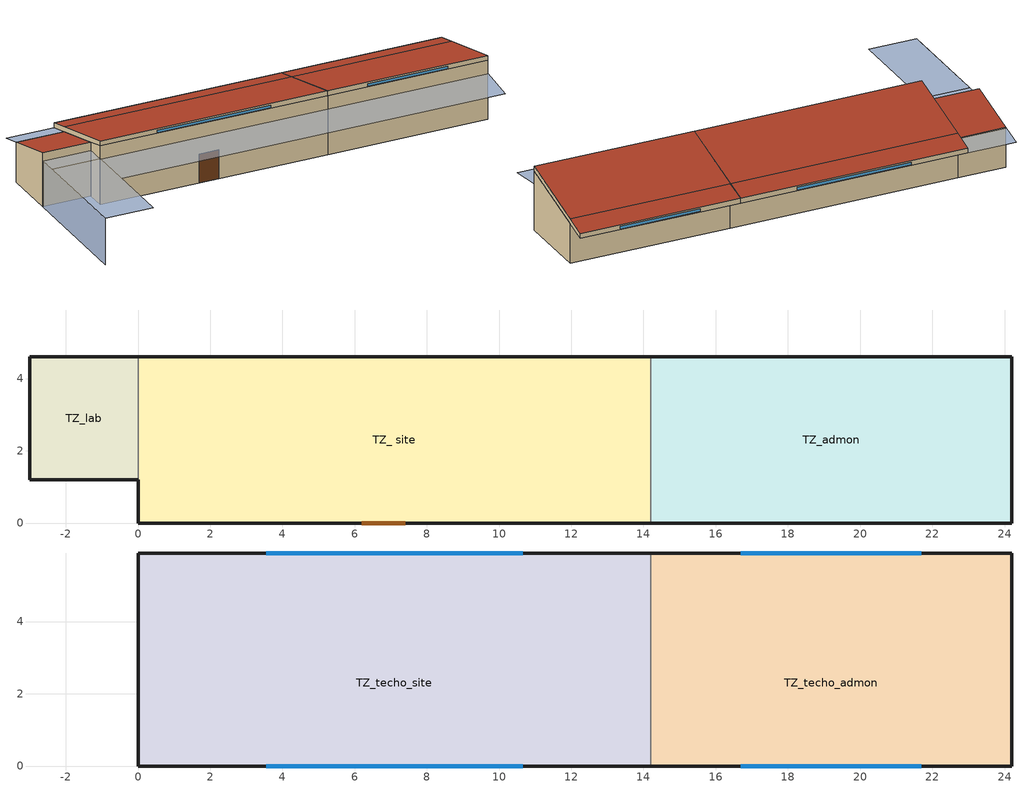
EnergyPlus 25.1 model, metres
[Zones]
TZ_ site
 floor adiabatic (piso_concreto): 14.2,4.6 14.2,0 0,0 0,4.6 z0
 wall outside (muro_tabique): 14.2,4.6 0,4.6 z0:2.5; 0,0 14.2,0 z0:3.7; 0,0,3.7 0,1.2,3.39 0,1.2,0 0,0,0
 wall to TZ_admon (Interior Wall_REVISAR): 14.2,0,3.7 14.2,0,0 14.2,4.6,0 14.2,4.6,2.5
 wall to TZ_lab (muro_tabique): 0,1.2,3.39 0,4.6,2.5 0,4.6,0 0,1.2,0
 door (PuertaMetalica): 6.2,0 7.4,0 z0:1.8
TZ_admon
 floor adiabatic (piso_concreto): 24.2,4.6 24.2,0 14.2,0 14.2,4.6 z0
 wall outside (muro_tabique): 14.2,0 24.2,0 z0:3.7; 24.2,4.6 14.2,4.6 z0:2.5; 24.2,0,3.7 24.2,0,0 24.2,4.6,0 24.2,4.6,2.5
TZ_lab
 floor adiabatic (piso_concreto): 0,4.6 0,1.2 -3,1.2 -3,4.6 z0
 wall outside (muro_tabique): -3,1.2 0,1.2 z0:3.39; 0,4.6 -3,4.6 z0:2.5; -3,1.2,3.39 -3,4.6,2.5 -3,4.6,0 -3,1.2,0
 roof outside (techo_azotea): 0,1.2,3.39 0,4.6,2.5 -3,4.6,2.5 -3,1.2,3.39
TZ_techo_admon
 floor outside (piso_concreto): 14.2,4.6,2.5 14.2,5.9,2.16 24.2,5.9,2.16 24.2,4.6,2.5
 floor to TZ_admon (entrpiso): 14.2,0,3.7 14.2,4.6,2.5 24.2,4.6,2.5 24.2,0,3.7
 wall outside (muro_tabique): 24.2,5.9 14.2,5.9 z2.16:2.46; 14.2,0 24.2,0 z3.7:4; 24.2,0,4 24.2,0,3.7 24.2,5.9,2.16 24.2,5.9,2.46
 wall to TZ_techo_site (muro_tabique): 14.2,0,4 14.2,5.9,2.46 14.2,5.9,2.16 14.2,0,3.7
 window (Ventana3mm): 21.7,5.9 16.7,5.9 z2.19:2.36; 16.7,0 21.7,0 z3.73:3.9
 roof outside (techo_azotea): 24.2,0,4 24.2,4.6,2.8 14.2,4.6,2.8 14.2,0,4; 24.2,4.6,2.8 24.2,5.9,2.46 14.2,5.9,2.46 14.2,4.6,2.8
TZ_techo_site
 floor outside (piso_concreto): 0,4.6,2.5 0,5.9,2.16 14.2,5.9,2.16 14.2,4.6,2.5
 floor to TZ_ site (entrpiso): 0,0,3.7 0,4.6,2.5 14.2,4.6,2.5 14.2,0,3.7
 wall outside (muro_tabique): 14.2,5.9 0,5.9 z2.16:2.46; 0,0 14.2,0 z3.7:4; 0,0,4 0,5.9,2.46 0,5.9,2.16 0,0,3.7
 window (Ventana3mm): 10.65,5.9 3.55,5.9 z2.19:2.36; 3.55,0 10.65,0 z3.73:3.9
 roof outside (techo_azotea): 14.2,4.6,2.8 14.2,5.9,2.46 0,5.9,2.46 0,4.6,2.8; 14.2,0,4 14.2,4.6,2.8 0,4.6,2.8 0,0,4
shading: -3,1.2 -3,-6.8 z0:2.9; 0,4.6,2.5 0,5.9,2.16 -3,5.9,2.16 -3,4.6,2.5; 0,-6.8 0,0 -3,0 -3,-6.8 z2.9; 24.2,-2.2,2.6 24.2,0,2.9 0,0,2.9 0,-2.2,2.6; 0,0 0,1.2 -3,1.2 -3,0 z2.9
[Building]
Building 1
[Site:Location]
Zacatepec: Latitude {deg}=18.7; Longitude {deg}=-99.167; Time Zone {hr}=-6; Elevation {m}=995.8
[Material] Thermal Absorptance=0.9
Name | Roughness | Thickness {m} | Conductivity {W/m-K} | Density {kg/m3} | Specific Heat {J/kg-K} | Solar Absorptance | Visible Absorptance
CAD_12cm_a0p25 | MediumSmooth | 0.12 | 2 | 2400 | 1000 | 0.25 | 0.25
concreto_10cm | MediumRough | 0.1 | 1.35 | 1800 | 1000 | 0.7 | 0.7
Metal | Smooth | 0.0008 | 45.28 | 7824 | 500 | 0.7 | 0.7
G01a 19mm gypsum board | MediumSmooth | 0.019 | 0.16 | 800 | 1090 | 0.4 | 0.4
tabique_14cm_a0p7 | Smooth | 0.14 | 0.7 | 1970 | 800 | 0.7 | 0.7
tabique_azotea | MediumRough | 0.02 | 0.7 | 1970 | 800 | 0.3 | 0.3
vigueta_3cm | MediumSmooth | 0.03 | 1.35 | 1800 | 1000 | 0.7 | 0.7
[Material:AirGap]
F04 Wall air space resistance: Thermal Resistance {m2-K/W}=0.15
[WindowMaterial:Glazing]
Clear 3mm: Optical Data Type=SpectralAverage; Thickness {m}=0.003; Solar Transmittance at Normal Incidence=0.837; Front Side Solar Reflectance at Normal Incidence=0.075; Back Side Solar Reflectance at Normal Incidence=0; Visible Transmittance at Normal Incidence=0.898; Front Side Visible Reflectance at Normal Incidence=0.081; Back Side Visible Reflectance at Normal Incidence=0; Infrared Transmittance at Normal Incidence=0; Front Side Infrared Hemispherical Emissivity=0.84; Back Side Infrared Hemispherical Emissivity=0.84; Conductivity {W/m-K}=0.9; Dirt Correction Factor for Solar and Visible Transmittance=1; Solar Diffusing=No
[Construction]
entrpiso: vigueta_3cm
Interior Wall_REVISAR: G01a 19mm gypsum board, F04 Wall air space resistance, G01a 19mm gypsum board
muro_tabique: tabique_14cm_a0p7
piso_concreto: concreto_10cm
techo_azotea: tabique_azotea, CAD_12cm_a0p25
PuertaMetalica: Metal
Ventana3mm: Clear 3mm
[Space]
Name | Zone
site | TZ_ site
admon | TZ_admon
lab | TZ_lab
techo_admon | TZ_techo_admon
techo_site | TZ_techo_site
[Zone] Multiplier=1; Part of Total Floor Area=Yes
TZ_ site; TZ_admon; TZ_lab; TZ_techo_admon; TZ_techo_site
[ElectricEquipment]
Compu_1: Zone or ZoneList or Space or SpaceList=TZ_ site; Schedule=AlwaysOn; Design Level Calculation Method=EquipmentLevel; Design Level {W}=150; Fraction Latent=0; Fraction Radiant=0.3; Fraction Lost=0.2
[ZoneControl:Thermostat] Temperature Difference Between Cutout And Setpoint {deltaC}=0
Name | Zone or ZoneList | Control Type Schedule | Control 1
TZ_ site Thermostat | TZ_ site | TZ_ site Thermostat Schedule | Thermostat Setpoint Dual Setpoint 2
TZ_lab Thermostat | TZ_lab | TZ_lab Thermostat Schedule | Thermostat Setpoint Dual Setpoint 1
[ThermostatSetpoint:DualSetpoint]
Name | Heating Setpoint Temperature Schedule | Cooling Setpoint Temperature Schedule
Thermostat Setpoint Dual Setpoint 2 | AC_SITE_21C_siempre | AC_SITE_21C_siempre
Thermostat Setpoint Dual Setpoint 1 | LAB_26C_LaV_9amA6pm_HEAT | LAB_26C_LaV_9amA6pm_COOL
[Schedule:Day:Interval]
Schedule Day 1: No, 24:00, 21
NoAC: No, 24:00, 5
Schedule Day 3: No, 09:00, 5, 18:00, 26, 24:00, 5
NoAC 1: No, 24:00, 50
Schedule Day 4: No, 09:00, 50, 18:00, 26, 24:00, 50
[Schedule:Week:Daily]
AC_SITE_21C_siempre Week Rule - Jan1-Dec31: Schedule Day 1, Schedule Day 1, Schedule Day 1, Schedule Day 1, Schedule Day 1, Schedule Day 1, Schedule Day 1, Schedule Day 1, Schedule Day 1, Schedule Day 1, Schedule Day 1, Schedule Day 1
LAB_26C_LaV_9amA6pm_HEAT Week Rule - Jan1-Dec31: NoAC, Schedule Day 3, Schedule Day 3, Schedule Day 3, Schedule Day 3, Schedule Day 3, NoAC, NoAC, NoAC, NoAC, NoAC, NoAC
LAB_26C_LaV_9amA6pm_COOL Week Rule - Jan1-Dec31: NoAC 1, Schedule Day 4, Schedule Day 4, Schedule Day 4, Schedule Day 4, Schedule Day 4, NoAC 1, NoAC 1, NoAC 1, NoAC 1, NoAC 1, NoAC 1
[Schedule:Year]
AC_SITE_21C_siempre: AC_SITE_21C_siempre Week Rule - Jan1-Dec31, 1, 1, 12, 31
LAB_26C_LaV_9amA6pm_HEAT: LAB_26C_LaV_9amA6pm_HEAT Week Rule - Jan1-Dec31, 1, 1, 12, 31
LAB_26C_LaV_9amA6pm_COOL: LAB_26C_LaV_9amA6pm_COOL Week Rule - Jan1-Dec31, 1, 1, 12, 31
[Schedule:Compact]
TZ_ site Thermostat Schedule; TZ_lab Thermostat Schedule: Through: 12/31, For: AllDays, Until: 24:00, 4
AlwaysOn: Through: 12/31, For: AllDays, Until: 24:00, 1
